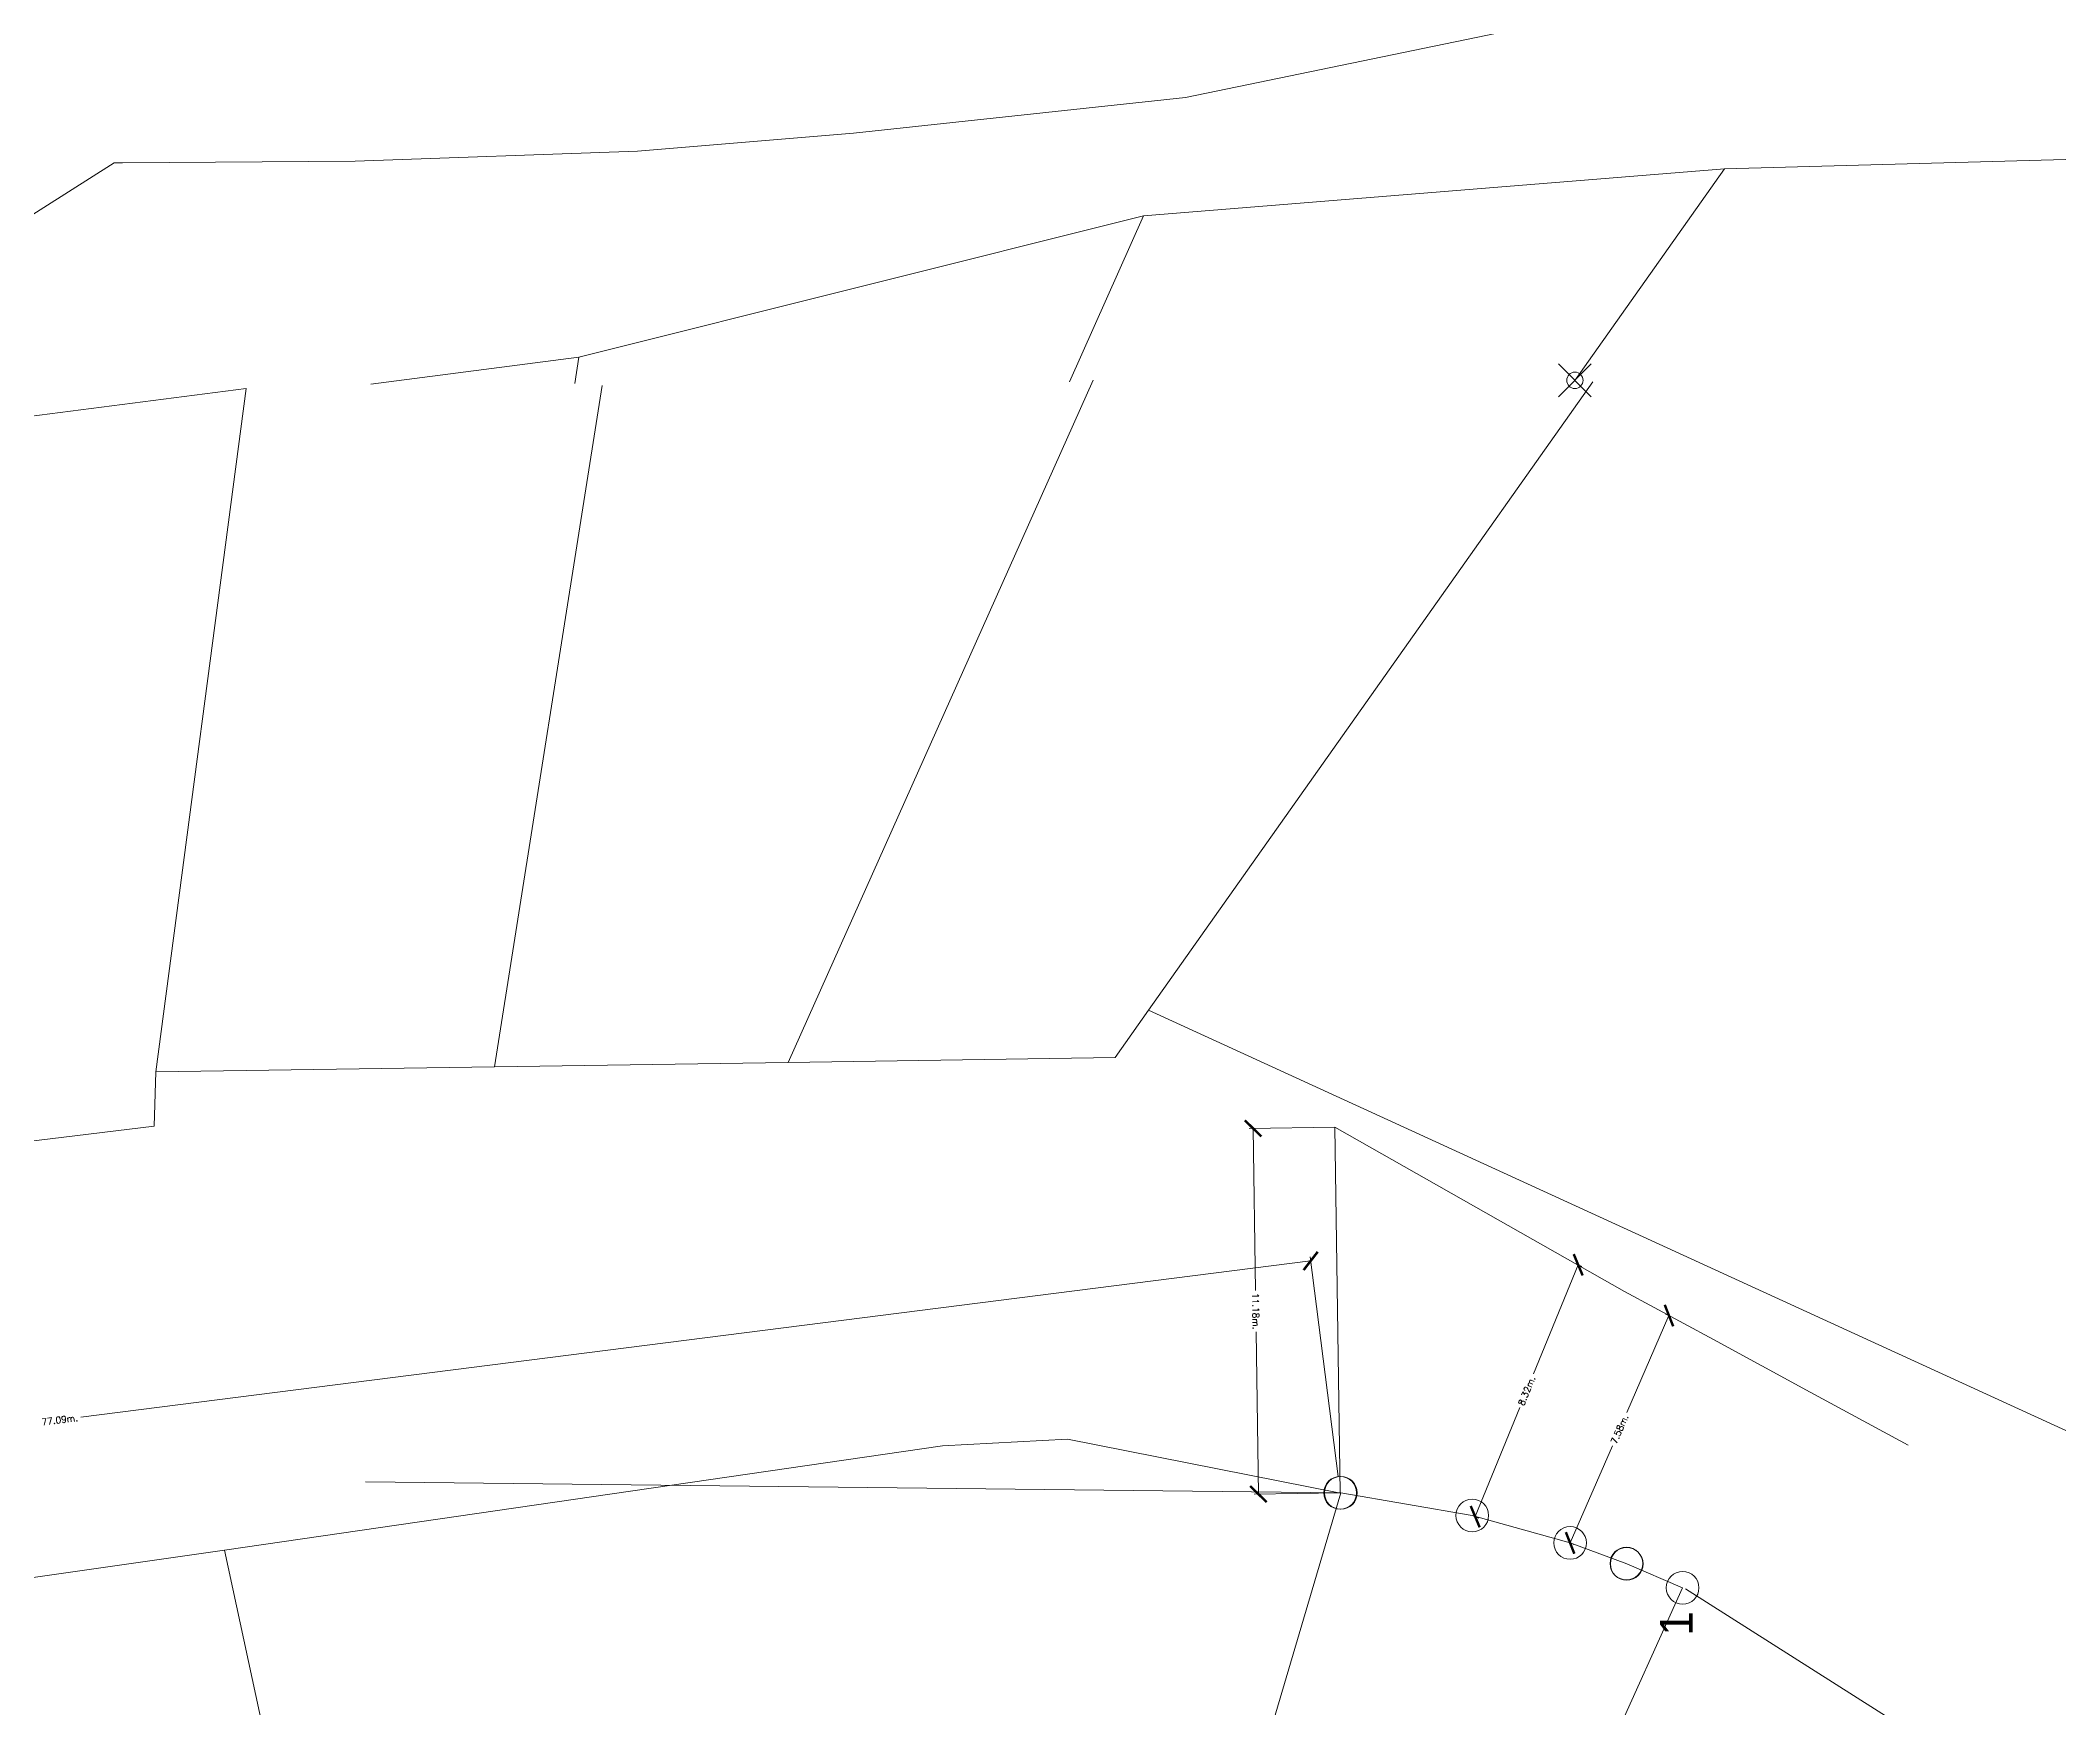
# Model space of a CAD drawing. Header units: millimetres. Extents: x 1956 to 626126, y 2654 to 1331070.
# Drawn here: x 625160 to 625221.8, y 1329588.2 to 1329639.2 of the extents above; entities that cross this region are included whole.
import ezdxf
from ezdxf.enums import TextEntityAlignment as Align

# ---------------------------------------------------------------- set-up
doc = ezdxf.new("R2010")
doc.units = ezdxf.units.MM
doc.header["$PDMODE"] = 35
doc.header["$PDSIZE"] = 0.5
doc.styles.add('ROMANS', font='ROMANS', dxfattribs={"height": 0.2})
doc.styles.get("Standard").update_dxf_attribs({"font": 'TCCM____.TTF'})

# ---------------------------------------------------------------- blocks, each defined once
blk = doc.blocks.new('_ARCHTICK')
at = {"color": 0, "linetype": 'ByBlock', "const_width": 0.15}
blk.add_lwpolyline([(-0.5, -0.5), (0.5, 0.5)], dxfattribs=at)

msp = doc.modelspace()

# ---------------------------------------------------------------- linework, layer by layer
at = {"color": 1, "lineweight": 0}
for p, q in [((625207.725, 1329640.027), (625195.042, 1329637.403)), ((625195.042, 1329637.403), (625184.888, 1329636.321)), ((625184.888, 1329636.321), (625178.287, 1329635.77)), ((625162.286, 1329635.413), (625154.193, 1329630.277)), ((625162.54, 1329635.415), (625162.286, 1329635.413)), ((625169.652, 1329635.461), (625162.54, 1329635.415)), ((625178.287, 1329635.77), (625169.652, 1329635.461)), ((625211.511, 1329635.224), (625229.193, 1329635.707)), ((625193.759, 1329633.789), (625211.511, 1329635.224)), ((625206.941, 1329628.763), (625211.511, 1329635.224)), ((625176.498, 1329629.467), (625193.759, 1329633.789)), ((625193.759, 1329633.789), (625191.488, 1329628.715)), ((625170.135, 1329628.647), (625176.498, 1329629.467)), ((625176.372, 1329628.667), (625176.498, 1329629.467)), ((625156.427, 1329627.242), (625166.323, 1329628.517)), ((625163.564, 1329607.629), (625166.323, 1329628.517)), ((625173.92, 1329607.784), (625177.208, 1329628.603)), ((625192.218, 1329628.766), (625182.888, 1329607.919)), ((625193.905, 1329609.513), (625207.489, 1329628.716)), ((625193.905, 1329609.513), (625192.885, 1329608.068)), ((625224.178, 1329595.645), (625193.905, 1329609.513)), ((625163.564, 1329607.629), (625163.515, 1329605.966)), ((625173.92, 1329607.784), (625163.564, 1329607.629)), ((625182.888, 1329607.919), (625173.92, 1329607.784)), ((625192.885, 1329608.068), (625182.888, 1329607.919)), ((625163.515, 1329605.966), (625153.81, 1329604.785)), ((625165.661, 1329593.006), (625187.606, 1329596.198)), ((625187.606, 1329596.198), (625191.434, 1329596.403)), ((625191.434, 1329596.403), (625199.728, 1329594.766)), ((625156.802, 1329591.746), (625165.661, 1329593.006)), ((625165.661, 1329593.006), (625170.573, 1329570.365)), ((625210.327, 1329591.826), (625220.099, 1329585.624))]:
    msp.add_line(p, q, dxfattribs=at)
at = {"color": 1, "lineweight": 0, "ltscale": 0.5}
for p, q in [((625199.602, 1329605.936), (625196.98, 1329605.898)), ((625197.105, 1329605.9), (625197.177, 1329600.946)), ((625199.765, 1329594.76), (625199.603, 1329605.936)), ((625199.603, 1329605.936), (625208.457, 1329600.914)), ((625199.702, 1329595.257), (625198.849, 1329601.973)), ((625198.864, 1329601.849), (625161.269, 1329597.073)), ((625207.042, 1329601.731), (625205.677, 1329598.394)), ((625206.954, 1329601.767), (625207.158, 1329601.683)), ((625208.457, 1329600.914), (625211.178, 1329599.444)), ((625209.817, 1329600.179), (625208.527, 1329597.212)), ((625209.817, 1329600.179), (625209.703, 1329600.229)), ((625197.267, 1329594.724), (625197.196, 1329599.678)), ((625211.178, 1329599.444), (625214.13, 1329597.843)), ((625214.13, 1329597.843), (625217.129, 1329596.218)), ((625203.894, 1329594.034), (625205.259, 1329597.37)), ((625206.795, 1329593.23), (625208.086, 1329596.197)), ((625169.975, 1329595.098), (625199.765, 1329594.76)), ((625199.764, 1329594.76), (625197.142, 1329594.722)), ((625199.785, 1329594.76), (625197.225, 1329586.09)), ((625203.805, 1329594.07), (625199.785, 1329594.76)), ((625206.795, 1329593.23), (625203.805, 1329594.07)), ((625203.806, 1329594.07), (625204.01, 1329593.986)), ((625208.525, 1329592.59), (625206.795, 1329593.23)), ((625206.796, 1329593.23), (625206.91, 1329593.18)), ((625210.235, 1329591.86), (625208.525, 1329592.59)), ((625200.875, 1329571.16), (625210.235, 1329591.86))]:
    msp.add_line(p, q, dxfattribs=at)
for centre in [(625199.765, 1329594.76), (625199.785, 1329594.76), (625203.805, 1329594.07), (625203.805, 1329594.07), (625206.795, 1329593.23), (625206.795, 1329593.23), (625208.515, 1329592.6), (625208.525, 1329592.59), (625210.235, 1329591.86), (625210.235, 1329591.86)]:
    msp.add_circle(centre, 0.5, dxfattribs=at)
at = {"color": 1, "lineweight": 0}
msp.add_point((625206.941, 1329628.763), dxfattribs=at)

# ---------------------------------------------------------------- block references
at = {"color": 1, "lineweight": 0, "ltscale": 0.5}
for p, xscale, yscale, zscale, rotation in [((625197.105, 1329605.9), 0.5, 0.5, 0.5, 90.83046405453634), ((625198.864, 1329601.849), 0.5, 0.5, 0.5, 7.240350479101155), ((625207.042, 1329601.731), 0.4999999999999998, 0.4999999999999998, 0.4999999999999998, 67.75641520382845), ((625209.817, 1329600.179), 0.5, 0.5, 0.5, 66.49314378473834), ((625197.267, 1329594.724), 0.5, 0.5, 0.5, 270.8304640545363), ((625203.894, 1329594.034), 0.4999999999999998, 0.4999999999999998, 0.4999999999999998, 247.7564152038284), ((625206.795, 1329593.23), 0.5, 0.5, 0.5, 246.4931437847384)]:
    msp.add_blockref('_ARCHTICK', p, dxfattribs=dict(at, xscale=xscale, yscale=yscale, zscale=zscale, rotation=rotation))

# ---------------------------------------------------------------- texts
msp.add_text('1', height=1, rotation=90, dxfattribs=at).set_placement((625209.538, 1329591.143), align=Align.TOP_RIGHT)
at = {"color": 1, "lineweight": 0, "ltscale": 0.5, "char_height": 0.2, "attachment_point": 5, "style": 'ROMANS'}
for s, insert, rotation in [('\\A1;11.18m.', (625197.186, 1329600.312), 270.83046), ('\\A1;8.32m.', (625205.468, 1329597.882), 67.75642), ('\\A1;77.09m.', (625160.626, 1329596.991), 7.24035), ('\\A1;7.58m.', (625208.306, 1329596.705), 66.49314)]:
    msp.add_mtext(s, dxfattribs=dict(at, insert=insert, rotation=rotation))

doc.saveas('drawing.dxf')
